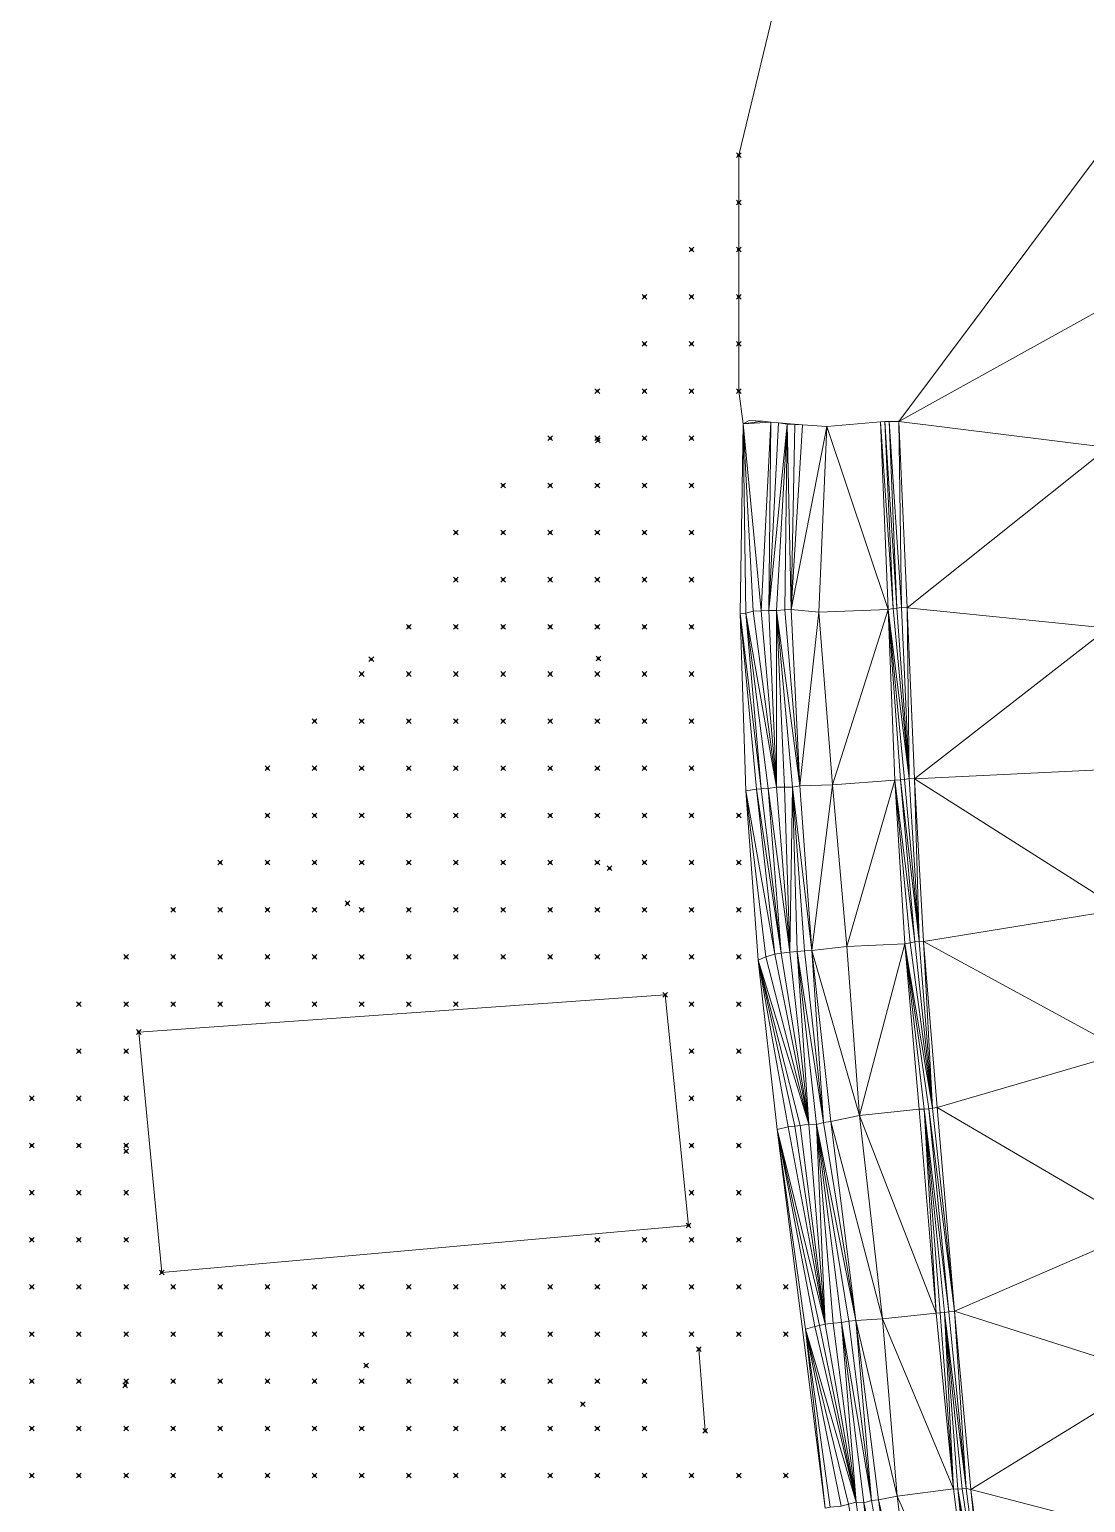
# Model space of a CAD drawing. Header units: metres. Extents: x 441556 to 446409, y 432338 to 461058.
# Drawn here: x 442101.5 to 442168.7, y 460656.9 to 460750.6 of the extents above; entities that cross this region are included whole.
import ezdxf

# ---------------------------------------------------------------- set-up
doc = ezdxf.new("R2010")
doc.units = ezdxf.units.M
doc.header["$MEASUREMENT"] = 0
doc.header["$PDMODE"] = 35
doc.header["$PDSIZE"] = 0.15
for name, color, linetype, lineweight in [('DTM-BRE-RevN_GRP_CONSTRUCTIE', 2, 'Continuous', 0), ('DTM-BRE-RevO1_MUT-UCGEN_MODEL', 132, 'Continuous', 0), ('DTM-INT-RevO1_INT-YP', 150, 'Continuous', 0), ('DTM-NOK-RevN_LIDAR_co_lidar', 91, 'Continuous', 0), ('DTM-NOK-RevN_RTK', 32, 'Continuous', 0)]:
    doc.layers.add(name, color=color, linetype=linetype, lineweight=lineweight)

msp = doc.modelspace()

# ---------------------------------------------------------------- linework, layer by layer
at = {"layer": 'DTM-BRE-RevN_GRP_CONSTRUCTIE'}
for p, q in [((442141.92, 460689.231, 399.852), (442108.427, 460686.875, 402.692)), ((442143.414, 460674.575, 399.544), (442141.92, 460689.231, 399.852)), ((442108.427, 460686.875, 402.692), (442109.887, 460671.581, 401.769)), ((442109.887, 460671.581, 401.769), (442143.414, 460674.575, 399.544)), ((442144.076, 460666.703, 399.407), (442144.478, 460661.504, 399.098))]:
    msp.add_line(p, q, dxfattribs=at)
at = {"layer": 'DTM-BRE-RevO1_MUT-UCGEN_MODEL'}
for points in [[(442170.572, 460744.096, 410.373), (442156.8, 460725.713, 402.974), (442170.264, 460733.176, 409.628)], [(442156.8, 460725.713, 402.974), (442170.125, 460724.047, 409.016), (442170.264, 460733.176, 409.628)], [(442146.7, 460713.492, 401.5), (442146.888, 460725.568, 402.302), (442147.051, 460713.522, 401.484)], [(442148.13, 460725.727, 401.898), (442147.274, 460725.775, 402.31), (442146.888, 460725.568, 402.302)], [(442146.888, 460725.568, 402.302), (442148.648, 460725.677, 401.864), (442148.13, 460725.727, 401.898)], [(442148.033, 460713.674, 401.081), (442148.648, 460725.677, 401.864), (442146.888, 460725.568, 402.302)], [(442146.888, 460725.568, 402.302), (442147.527, 460713.639, 401.104), (442147.051, 460713.522, 401.484)], [(442146.888, 460725.568, 402.302), (442147.527, 460713.639, 401.104), (442148.033, 460713.674, 401.081)], [(442148.648, 460725.677, 401.864), (442148.033, 460713.674, 401.081), (442148.523, 460713.685, 400.57)], [(442148.523, 460713.685, 400.57), (442149.15, 460725.626, 401.367), (442148.648, 460725.677, 401.864)], [(442148.523, 460713.685, 400.57), (442149.683, 460725.548, 401.265), (442149.15, 460725.626, 401.367)], [(442149.019, 460713.693, 400.568), (442149.683, 460725.548, 401.265), (442148.523, 460713.685, 400.57)], [(442149.019, 460713.693, 400.568), (442149.533, 460713.734, 401.045), (442149.683, 460725.548, 401.265)], [(442149.683, 460725.548, 401.265), (442150.178, 460725.511, 401.844), (442149.15, 460725.626, 401.367)], [(442149.15, 460725.626, 401.367), (442150.178, 460725.511, 401.844), (442150.66, 460725.503, 401.865)], [(442149.952, 460713.753, 401.063), (442149.683, 460725.548, 401.265), (442149.533, 460713.734, 401.045)], [(442149.683, 460725.548, 401.265), (442149.952, 460713.753, 401.063), (442150.178, 460725.511, 401.844)], [(442149.952, 460713.753, 401.063), (442150.66, 460725.503, 401.865), (442150.178, 460725.511, 401.844)], [(442150.66, 460725.503, 401.865), (442149.952, 460713.753, 401.063), (442152.224, 460725.398, 402.727)], [(442149.952, 460713.753, 401.063), (442151.709, 460713.584, 402.434), (442152.224, 460725.398, 402.727)], [(442152.224, 460725.398, 402.727), (442151.709, 460713.584, 402.434), (442156.121, 460713.76, 402.566)], [(442155.638, 460725.696, 402.965), (442152.224, 460725.398, 402.727), (442156.121, 460713.76, 402.566)], [(442155.905, 460725.702, 402.963), (442155.638, 460725.696, 402.965), (442156.439, 460713.82, 402.582)], [(442156.121, 460713.76, 402.566), (442156.439, 460713.82, 402.582), (442155.638, 460725.696, 402.965)], [(442155.905, 460725.702, 402.963), (442156.187, 460725.707, 402.714), (442156.46, 460725.719, 402.963)], [(442156.68, 460713.845, 402.347), (442156.187, 460725.707, 402.714), (442155.905, 460725.702, 402.963)], [(442156.68, 460713.845, 402.347), (442155.905, 460725.702, 402.963), (442156.439, 460713.82, 402.582)], [(442156.187, 460725.707, 402.714), (442156.8, 460725.713, 402.974), (442156.46, 460725.719, 402.963)], [(442156.8, 460725.713, 402.974), (442156.187, 460725.707, 402.714), (442156.967, 460713.87, 402.576)], [(442156.68, 460713.845, 402.347), (442156.967, 460713.87, 402.576), (442156.187, 460725.707, 402.714)], [(442156.8, 460725.713, 402.974), (442156.967, 460713.87, 402.576), (442157.323, 460713.863, 402.581)], [(442156.8, 460725.713, 402.974), (442157.323, 460713.863, 402.581), (442170.125, 460724.047, 409.016)], [(442170.125, 460724.047, 409.016), (442157.323, 460713.863, 402.581), (442170.126, 460712.559, 408.342)], [(442148.03, 460702.341, 400.475), (442147.051, 460713.522, 401.484), (442146.7, 460713.492, 401.5)], [(442147.738, 460702.312, 400.79), (442148.03, 460702.341, 400.475), (442146.7, 460713.492, 401.5)], [(442147.055, 460702.224, 400.944), (442147.738, 460702.312, 400.79), (442146.7, 460713.492, 401.5)], [(442147.051, 460713.522, 401.484), (442147.527, 460713.639, 401.104), (442149.014, 460702.446, 399.968)], [(442148.481, 460702.364, 400.47), (442148.03, 460702.341, 400.475), (442147.051, 460713.522, 401.484)], [(442149.014, 460702.446, 399.968), (442148.481, 460702.364, 400.47), (442147.051, 460713.522, 401.484)], [(442147.527, 460713.639, 401.104), (442148.033, 460713.674, 401.081), (442149.014, 460702.446, 399.968)], [(442149.014, 460702.446, 399.968), (442148.523, 460713.685, 400.57), (442148.033, 460713.674, 401.081)], [(442149.019, 460713.693, 400.568), (442148.523, 460713.685, 400.57), (442149.014, 460702.446, 399.968)], [(442149.019, 460713.693, 400.568), (442149.014, 460702.446, 399.968), (442149.532, 460702.447, 399.97)], [(442149.019, 460713.693, 400.568), (442150.488, 460702.528, 400.524), (442149.533, 460713.734, 401.045)], [(442149.019, 460713.693, 400.568), (442150.488, 460702.528, 400.524), (442150.037, 460702.441, 400.493)], [(442149.532, 460702.447, 399.97), (442149.019, 460713.693, 400.568), (442150.037, 460702.441, 400.493)], [(442149.533, 460713.734, 401.045), (442150.488, 460702.528, 400.524), (442149.952, 460713.753, 401.063)], [(442149.952, 460713.753, 401.063), (442150.488, 460702.528, 400.524), (442151.709, 460713.584, 402.434)], [(442151.709, 460713.584, 402.434), (442150.488, 460702.528, 400.524), (442152.574, 460702.596, 401.831)], [(442156.121, 460713.76, 402.566), (442151.709, 460713.584, 402.434), (442152.574, 460702.596, 401.831)], [(442152.574, 460702.596, 401.831), (442156.545, 460702.892, 402.033), (442156.121, 460713.76, 402.566)], [(442156.121, 460713.76, 402.566), (442157.447, 460703.009, 402.044), (442156.439, 460713.82, 402.582)], [(442156.121, 460713.76, 402.566), (442156.545, 460702.892, 402.033), (442156.906, 460702.921, 402.027)], [(442157.166, 460702.931, 401.802), (442156.906, 460702.921, 402.027), (442156.121, 460713.76, 402.566)], [(442157.447, 460703.009, 402.044), (442157.166, 460702.931, 401.802), (442156.121, 460713.76, 402.566)], [(442157.447, 460703.009, 402.044), (442156.68, 460713.845, 402.347), (442156.439, 460713.82, 402.582)], [(442156.68, 460713.845, 402.347), (442156.967, 460713.87, 402.576), (442157.447, 460703.009, 402.044)], [(442156.967, 460713.87, 402.576), (442157.323, 460713.863, 402.581), (442157.447, 460703.009, 402.044)], [(442157.323, 460713.863, 402.581), (442157.447, 460703.009, 402.044), (442157.798, 460702.972, 402.102)], [(442170.126, 460712.559, 408.342), (442157.323, 460713.863, 402.581), (442157.798, 460702.972, 402.102)], [(442170.126, 460712.559, 408.342), (442157.798, 460702.972, 402.102), (442170.435, 460703.599, 407.744)], [(442170.435, 460703.599, 407.744), (442157.798, 460702.972, 402.102), (442170.914, 460694.663, 407.173)], [(442153.48, 460692.314, 401.259), (442156.545, 460702.892, 402.033), (442152.574, 460702.596, 401.831)], [(442153.48, 460692.314, 401.259), (442157.171, 460692.491, 401.425), (442156.545, 460702.892, 402.033)], [(442156.545, 460702.892, 402.033), (442157.807, 460692.617, 401.187), (442156.906, 460702.921, 402.027)], [(442156.545, 460702.892, 402.033), (442157.807, 460692.617, 401.187), (442157.516, 460692.542, 401.417)], [(442157.171, 460692.491, 401.425), (442156.545, 460702.892, 402.033), (442157.516, 460692.542, 401.417)], [(442158.089, 460692.661, 401.447), (442157.166, 460702.931, 401.802), (442156.906, 460702.921, 402.027)], [(442158.089, 460692.661, 401.447), (442156.906, 460702.921, 402.027), (442157.807, 460692.617, 401.187)], [(442157.447, 460703.009, 402.044), (442157.166, 460702.931, 401.802), (442158.089, 460692.661, 401.447)], [(442157.798, 460702.972, 402.102), (442157.447, 460703.009, 402.044), (442158.089, 460692.661, 401.447)], [(442158.378, 460692.632, 401.449), (442170.914, 460694.663, 407.173), (442157.798, 460702.972, 402.102)], [(442158.089, 460692.661, 401.447), (442158.378, 460692.632, 401.449), (442157.798, 460702.972, 402.102)], [(442148.901, 460691.829, 399.938), (442147.738, 460702.312, 400.79), (442147.055, 460702.224, 400.944)], [(442147.852, 460691.455, 400.302), (442148.341, 460691.661, 400.292), (442147.055, 460702.224, 400.944)], [(442148.341, 460691.661, 400.292), (442148.901, 460691.829, 399.938), (442147.055, 460702.224, 400.944)], [(442149.315, 460691.891, 399.941), (442148.03, 460702.341, 400.475), (442147.738, 460702.312, 400.79)], [(442148.901, 460691.829, 399.938), (442149.315, 460691.891, 399.941), (442147.738, 460702.312, 400.79)], [(442148.03, 460702.341, 400.475), (442149.315, 460691.891, 399.941), (442148.481, 460702.364, 400.47)], [(442148.481, 460702.364, 400.47), (442149.014, 460702.446, 399.968), (442149.857, 460691.955, 399.476)], [(442149.315, 460691.891, 399.941), (442149.857, 460691.955, 399.476), (442148.481, 460702.364, 400.47)], [(442149.014, 460702.446, 399.968), (442149.532, 460702.447, 399.97), (442149.857, 460691.955, 399.476)], [(442149.532, 460702.447, 399.97), (442149.857, 460691.955, 399.476), (442150.037, 460702.441, 400.493)], [(442150.037, 460702.441, 400.493), (442149.857, 460691.955, 399.476), (442150.337, 460691.988, 399.493)], [(442150.488, 460702.528, 400.524), (442150.037, 460702.441, 400.493), (442151.26, 460692.053, 400.017)], [(442150.037, 460702.441, 400.493), (442150.804, 460692.032, 399.983), (442151.26, 460692.053, 400.017)], [(442150.037, 460702.441, 400.493), (442150.337, 460691.988, 399.493), (442150.804, 460692.032, 399.983)], [(442152.574, 460702.596, 401.831), (442150.488, 460702.528, 400.524), (442151.26, 460692.053, 400.017)], [(442153.48, 460692.314, 401.259), (442152.574, 460702.596, 401.831), (442151.26, 460692.053, 400.017)], [(442170.914, 460694.663, 407.173), (442158.378, 460692.632, 401.449), (442171.307, 460685.59, 406.549)], [(442154.286, 460681.558, 400.53), (442157.171, 460692.491, 401.425), (442153.48, 460692.314, 401.259)], [(442154.286, 460681.558, 400.53), (442158.09, 460681.957, 400.639), (442157.171, 460692.491, 401.425)], [(442157.516, 460692.542, 401.417), (442157.171, 460692.491, 401.425), (442158.931, 460682.039, 400.656)], [(442158.404, 460681.959, 400.634), (442158.09, 460681.957, 400.639), (442157.171, 460692.491, 401.425)], [(442158.701, 460681.984, 400.424), (442158.404, 460681.959, 400.634), (442157.171, 460692.491, 401.425)], [(442158.931, 460682.039, 400.656), (442158.701, 460681.984, 400.424), (442157.171, 460692.491, 401.425)], [(442157.516, 460692.542, 401.417), (442158.931, 460682.039, 400.656), (442157.807, 460692.617, 401.187)], [(442158.931, 460682.039, 400.656), (442157.807, 460692.617, 401.187), (442158.089, 460692.661, 401.447)], [(442158.378, 460692.632, 401.449), (442158.931, 460682.039, 400.656), (442158.089, 460692.661, 401.447)], [(442158.931, 460682.039, 400.656), (442159.243, 460682.065, 400.686), (442158.378, 460692.632, 401.449)], [(442159.243, 460682.065, 400.686), (442171.307, 460685.59, 406.549), (442158.378, 460692.632, 401.449)], [(442151.074, 460681.007, 398.807), (442147.852, 460691.455, 400.302), (442148.341, 460691.661, 400.292)], [(442149.753, 460680.833, 399.32), (442150.172, 460680.885, 399.268), (442147.852, 460691.455, 400.302)], [(442149.064, 460680.676, 399.562), (442149.753, 460680.833, 399.32), (442147.852, 460691.455, 400.302)], [(442150.525, 460680.928, 399.271), (442147.852, 460691.455, 400.302), (442150.172, 460680.885, 399.268)], [(442150.525, 460680.928, 399.271), (442151.074, 460681.007, 398.807), (442147.852, 460691.455, 400.302)], [(442148.341, 460691.661, 400.292), (442148.901, 460691.829, 399.938), (442151.074, 460681.007, 398.807)], [(442148.901, 460691.829, 399.938), (442149.315, 460691.891, 399.941), (442151.074, 460681.007, 398.807)], [(442151.074, 460681.007, 398.807), (442149.857, 460691.955, 399.476), (442149.315, 460691.891, 399.941)], [(442151.074, 460681.007, 398.807), (442150.337, 460691.988, 399.493), (442149.857, 460691.955, 399.476)], [(442152.009, 460681.109, 399.342), (442150.804, 460692.032, 399.983), (442150.337, 460691.988, 399.493)], [(442150.337, 460691.988, 399.493), (442151.074, 460681.007, 398.807), (442151.555, 460681, 398.823)], [(442152.009, 460681.109, 399.342), (442150.337, 460691.988, 399.493), (442151.555, 460681, 398.823)], [(442150.804, 460692.032, 399.983), (442152.009, 460681.109, 399.342), (442151.26, 460692.053, 400.017)], [(442151.26, 460692.053, 400.017), (442154.286, 460681.558, 400.53), (442153.48, 460692.314, 401.259)], [(442152.475, 460681.178, 399.395), (442154.286, 460681.558, 400.53), (442151.26, 460692.053, 400.017)], [(442152.009, 460681.109, 399.342), (442152.475, 460681.178, 399.395), (442151.26, 460692.053, 400.017)], [(442159.243, 460682.065, 400.686), (442172.436, 460674.35, 405.859), (442171.307, 460685.59, 406.549)], [(442160.341, 460669.119, 399.773), (442158.701, 460681.984, 400.424), (442158.931, 460682.039, 400.656)], [(442159.243, 460682.065, 400.686), (442160.341, 460669.119, 399.773), (442158.931, 460682.039, 400.656)], [(442160.341, 460669.119, 399.773), (442172.436, 460674.35, 405.859), (442159.243, 460682.065, 400.686)], [(442154.066, 460668.53, 398.727), (442151.555, 460681, 398.823), (442152.009, 460681.109, 399.342)], [(442152.475, 460681.178, 399.395), (442154.066, 460668.53, 398.727), (442152.009, 460681.109, 399.342)], [(442152.475, 460681.178, 399.395), (442155.753, 460668.625, 399.551), (442154.286, 460681.558, 400.53)], [(442155.753, 460668.625, 399.551), (442152.475, 460681.178, 399.395), (442154.066, 460668.53, 398.727)], [(442158.09, 460681.957, 400.639), (442154.286, 460681.558, 400.53), (442159.178, 460668.988, 399.745)], [(442154.286, 460681.558, 400.53), (442155.753, 460668.625, 399.551), (442159.178, 460668.988, 399.745)], [(442159.178, 460668.988, 399.745), (442158.404, 460681.959, 400.634), (442158.09, 460681.957, 400.639)], [(442158.404, 460681.959, 400.634), (442159.986, 460669.082, 399.75), (442158.701, 460681.984, 400.424)], [(442159.702, 460669.042, 399.517), (442159.986, 460669.082, 399.75), (442158.404, 460681.959, 400.634)], [(442159.702, 460669.042, 399.517), (442158.404, 460681.959, 400.634), (442159.431, 460669.01, 399.762)], [(442159.431, 460669.01, 399.762), (442158.404, 460681.959, 400.634), (442159.178, 460668.988, 399.745)], [(442158.701, 460681.984, 400.424), (442159.986, 460669.082, 399.75), (442160.341, 460669.119, 399.773)], [(442152.119, 460668.29, 398.637), (442149.064, 460680.676, 399.562), (442149.753, 460680.833, 399.32)], [(442151.458, 460668.137, 398.801), (442151.754, 460668.206, 398.653), (442149.064, 460680.676, 399.562)], [(442150.863, 460667.98, 398.844), (442151.458, 460668.137, 398.801), (442149.064, 460680.676, 399.562)], [(442149.064, 460680.676, 399.562), (442151.754, 460668.206, 398.653), (442152.119, 460668.29, 398.637)], [(442149.064, 460680.676, 399.562), (442152.114, 460656.595, 398.673), (442150.863, 460667.98, 398.844)], [(442150.172, 460680.885, 399.268), (442152.119, 460668.29, 398.637), (442149.753, 460680.833, 399.32)], [(442150.172, 460680.885, 399.268), (442152.119, 460668.29, 398.637), (442150.525, 460680.928, 399.271)], [(442150.525, 460680.928, 399.271), (442152.119, 460668.29, 398.637), (442151.074, 460681.007, 398.807)], [(442152.119, 460668.29, 398.637), (442151.555, 460681, 398.823), (442151.074, 460681.007, 398.807)], [(442151.555, 460681, 398.823), (442153.612, 460668.476, 398.686), (442153.146, 460668.399, 398.183)], [(442151.555, 460681, 398.823), (442152.119, 460668.29, 398.637), (442152.624, 460668.356, 398.172)], [(442152.624, 460668.356, 398.172), (442151.555, 460681, 398.823), (442153.146, 460668.399, 398.183)], [(442154.066, 460668.53, 398.727), (442151.555, 460681, 398.823), (442153.612, 460668.476, 398.686)], [(442160.341, 460669.119, 399.773), (442173.186, 460665.028, 405.233), (442172.436, 460674.35, 405.859)], [(442159.178, 460668.988, 399.745), (442155.753, 460668.625, 399.551), (442160.277, 460657.811, 399.022)], [(442159.431, 460669.01, 399.762), (442159.178, 460668.988, 399.745), (442160.277, 460657.811, 399.022)], [(442159.702, 460669.042, 399.517), (442159.431, 460669.01, 399.762), (442160.277, 460657.811, 399.022)], [(442159.702, 460669.042, 399.517), (442161.085, 460657.842, 399.043), (442159.986, 460669.082, 399.75)], [(442160.554, 460657.8, 399.006), (442160.822, 460657.822, 398.777), (442159.702, 460669.042, 399.517)], [(442160.277, 460657.811, 399.022), (442160.554, 460657.8, 399.006), (442159.702, 460669.042, 399.517)], [(442161.085, 460657.842, 399.043), (442159.702, 460669.042, 399.517), (442160.822, 460657.822, 398.777)], [(442161.085, 460657.842, 399.043), (442160.341, 460669.119, 399.773), (442159.986, 460669.082, 399.75)], [(442161.085, 460657.842, 399.043), (442161.384, 460657.773, 399.065), (442160.341, 460669.119, 399.773)], [(442160.341, 460669.119, 399.773), (442161.384, 460657.773, 399.065), (442173.186, 460665.028, 405.233)], [(442150.863, 460667.98, 398.844), (442154.091, 460656.965, 397.667), (442151.458, 460668.137, 398.801)], [(442150.863, 460667.98, 398.844), (442152.422, 460656.647, 398.599), (442153.133, 460656.722, 398.165)], [(442154.091, 460656.965, 397.667), (442150.863, 460667.98, 398.844), (442153.603, 460656.847, 398.147)], [(442153.603, 460656.847, 398.147), (442150.863, 460667.98, 398.844), (442153.133, 460656.722, 398.165)], [(442152.114, 460656.595, 398.673), (442152.422, 460656.647, 398.599), (442150.863, 460667.98, 398.844)], [(442151.754, 460668.206, 398.653), (442151.458, 460668.137, 398.801), (442154.091, 460656.965, 397.667)], [(442151.754, 460668.206, 398.653), (442152.119, 460668.29, 398.637), (442154.091, 460656.965, 397.667)], [(442152.119, 460668.29, 398.637), (442152.624, 460668.356, 398.172), (442154.091, 460656.965, 397.667)], [(442152.624, 460668.356, 398.172), (442154.091, 460656.965, 397.667), (442153.146, 460668.399, 398.183)], [(442155.052, 460657.079, 398.171), (442153.612, 460668.476, 398.686), (442153.146, 460668.399, 398.183)], [(442153.146, 460668.399, 398.183), (442154.091, 460656.965, 397.667), (442154.572, 460656.924, 397.673)], [(442155.052, 460657.079, 398.171), (442153.146, 460668.399, 398.183), (442154.572, 460656.924, 397.673)], [(442155.052, 460657.079, 398.171), (442154.066, 460668.53, 398.727), (442153.612, 460668.476, 398.686)], [(442155.753, 460668.625, 399.551), (442154.066, 460668.53, 398.727), (442156.684, 460657.349, 398.977)], [(442155.51, 460657.11, 398.2), (442154.066, 460668.53, 398.727), (442155.052, 460657.079, 398.171)], [(442156.684, 460657.349, 398.977), (442154.066, 460668.53, 398.727), (442155.51, 460657.11, 398.2)], [(442160.277, 460657.811, 399.022), (442155.753, 460668.625, 399.551), (442156.684, 460657.349, 398.977)], [(442173.186, 460665.028, 405.233), (442161.384, 460657.773, 399.065), (442174.673, 460654.315, 404.581)], [(442161.766, 460645.994, 398.325), (442160.277, 460657.811, 399.022), (442156.684, 460657.349, 398.977)], [(442160.554, 460657.8, 399.006), (442160.277, 460657.811, 399.022), (442161.766, 460645.994, 398.325)], [(442162.575, 460646.225, 398.334), (442160.554, 460657.8, 399.006), (442160.822, 460657.822, 398.777)], [(442160.554, 460657.8, 399.006), (442161.766, 460645.994, 398.325), (442162.063, 460646.046, 398.33)], [(442162.326, 460646.151, 398.105), (442162.575, 460646.225, 398.334), (442160.554, 460657.8, 399.006)], [(442162.326, 460646.151, 398.105), (442160.554, 460657.8, 399.006), (442162.063, 460646.046, 398.33)], [(442162.575, 460646.225, 398.334), (442160.822, 460657.822, 398.777), (442161.085, 460657.842, 399.043)], [(442161.384, 460657.773, 399.065), (442162.575, 460646.225, 398.334), (442161.085, 460657.842, 399.043)], [(442162.889, 460646.328, 398.355), (442174.673, 460654.315, 404.581), (442161.384, 460657.773, 399.065)], [(442161.384, 460657.773, 399.065), (442162.575, 460646.225, 398.334), (442162.889, 460646.328, 398.355)], [(442154.091, 460656.965, 397.667), (442153.603, 460656.847, 398.147), (442155.707, 460645.275, 397.028)], [(442154.572, 460656.924, 397.673), (442154.091, 460656.965, 397.667), (442155.707, 460645.275, 397.028)], [(442157.126, 460645.454, 397.546), (442154.572, 460656.924, 397.673), (442155.052, 460657.079, 398.171)], [(442155.51, 460657.11, 398.2), (442157.126, 460645.454, 397.546), (442155.052, 460657.079, 398.171)], [(442156.684, 460657.349, 398.977), (442155.51, 460657.11, 398.2), (442158.198, 460645.543, 398.157)], [(442158.198, 460645.543, 398.157), (442155.51, 460657.11, 398.2), (442157.126, 460645.454, 397.546)], [(442158.198, 460645.543, 398.157), (442161.766, 460645.994, 398.325), (442156.684, 460657.349, 398.977)]]:
    msp.add_3dface(points, dxfattribs=at)
at = {"layer": 'DTM-INT-RevO1_INT-YP'}
msp.add_polyline3d([(442171.195, 460757.546, 411.183), (442170.572, 460744.096, 410.373), (442156.8, 460725.713, 402.974), (442156.187, 460725.707, 402.714), (442155.905, 460725.702, 402.963), (442155.638, 460725.696, 402.965), (442152.224, 460725.398, 402.727), (442150.66, 460725.503, 401.865), (442149.15, 460725.626, 401.367), (442148.648, 460725.677, 401.864), (442148.13, 460725.727, 401.898), (442147.274, 460725.775, 402.31), (442146.888, 460725.568, 402.302), (442146.607, 460727.646, 402.211), (442146.607, 460730.645, 402.727), (442146.607, 460733.645, 403.008), (442146.607, 460736.644, 403.22), (442146.607, 460739.643, 403.498), (442146.607, 460742.643, 403.938), (442191.597, 460928.602, 423.841)], dxfattribs=at)
at = {"layer": 'DTM-NOK-RevN_LIDAR_co_lidar'}
for p in [(442146.607, 460742.643, 403.938), (442146.607, 460739.643, 403.498), (442143.607, 460736.644, 403.529), (442146.607, 460736.644, 403.22), (442140.608, 460733.645, 403.596), (442143.607, 460733.645, 403.282), (442146.607, 460733.645, 403.008), (442140.608, 460730.645, 403.409), (442143.607, 460730.645, 403.021), (442146.607, 460730.645, 402.727), (442137.609, 460727.646, 403.307), (442140.608, 460727.646, 402.87), (442143.607, 460727.646, 402.473), (442146.607, 460727.646, 402.211), (442134.609, 460724.647, 403.072), (442137.609, 460724.647, 402.855), (442140.608, 460724.647, 402.612), (442143.607, 460724.647, 402.338), (442131.61, 460721.647, 403.298), (442134.609, 460721.647, 403.013), (442137.609, 460721.647, 402.737), (442140.608, 460721.647, 402.422), (442143.607, 460721.647, 402.124), (442128.611, 460718.648, 403.589), (442131.61, 460718.648, 403.244), (442134.609, 460718.648, 402.957), (442137.609, 460718.648, 402.629), (442140.608, 460718.648, 402.297), (442143.607, 460718.648, 401.964), (442128.611, 460715.649, 403.269), (442131.61, 460715.649, 402.861), (442134.609, 460715.649, 402.587), (442137.609, 460715.649, 402.277), (442140.608, 460715.649, 402.024), (442143.607, 460715.649, 401.696), (442125.611, 460712.649, 403.226), (442128.611, 460712.649, 402.903), (442131.61, 460712.649, 402.561), (442134.609, 460712.649, 402.285), (442137.609, 460712.649, 402.018), (442140.608, 460712.649, 401.765), (442143.607, 460712.649, 401.45), (442122.612, 460709.65, 403.276), (442125.611, 460709.65, 402.933), (442128.611, 460709.65, 402.6), (442131.61, 460709.65, 402.292), (442134.609, 460709.65, 402.01), (442137.609, 460709.65, 401.759), (442140.608, 460709.65, 401.412), (442143.607, 460709.65, 401.143), (442119.613, 460706.65, 403.213), (442122.612, 460706.65, 402.895), (442125.611, 460706.65, 402.504), (442128.611, 460706.65, 402.25), (442131.61, 460706.65, 401.946), (442134.609, 460706.65, 401.729), (442137.609, 460706.65, 401.474), (442140.608, 460706.65, 401.2), (442143.607, 460706.65, 401.063), (442116.613, 460703.651, 403.231), (442119.613, 460703.651, 402.93), (442122.612, 460703.651, 402.647), (442125.611, 460703.651, 402.353), (442128.611, 460703.651, 402.118), (442131.61, 460703.651, 401.831), (442134.609, 460703.651, 401.628), (442137.609, 460703.651, 401.369), (442140.608, 460703.651, 401.193), (442143.607, 460703.651, 401.118), (442116.613, 460700.652, 403.129), (442119.613, 460700.652, 402.828), (442122.612, 460700.652, 402.521), (442125.611, 460700.652, 402.263), (442128.611, 460700.652, 402.004), (442131.61, 460700.652, 401.765), (442134.609, 460700.652, 401.446), (442137.609, 460700.652, 401.235), (442140.608, 460700.652, 401.245), (442143.607, 460700.652, 401.176), (442146.607, 460700.652, 400.801), (442113.614, 460697.652, 403.153), (442116.613, 460697.652, 402.884), (442119.613, 460697.652, 402.61), (442122.612, 460697.652, 402.309), (442125.611, 460697.652, 402.021), (442128.611, 460697.652, 401.757), (442131.61, 460697.652, 401.429), (442134.609, 460697.652, 401.185), (442137.609, 460697.652, 400.927), (442140.608, 460697.652, 400.886), (442143.607, 460697.652, 400.92), (442146.607, 460697.652, 400.789), (442110.615, 460694.653, 403.072), (442113.614, 460694.653, 402.824), (442116.613, 460694.653, 402.551), (442119.613, 460694.653, 402.306), (442122.612, 460694.653, 402.018), (442125.611, 460694.653, 401.761), (442128.611, 460694.653, 401.499), (442131.61, 460694.653, 401.209), (442134.609, 460694.653, 400.978), (442137.609, 460694.653, 400.744), (442140.608, 460694.653, 400.453), (442143.607, 460694.653, 400.439), (442146.607, 460694.653, 400.648), (442107.615, 460691.654, 403.018), (442110.615, 460691.654, 402.735), (442113.614, 460691.654, 402.499), (442116.613, 460691.654, 402.259), (442119.613, 460691.654, 402.01), (442122.612, 460691.654, 401.802), (442125.611, 460691.654, 401.531), (442128.611, 460691.654, 401.291), (442131.61, 460691.654, 400.995), (442134.609, 460691.654, 400.763), (442137.609, 460691.654, 400.534), (442140.608, 460691.654, 400.309), (442143.607, 460691.654, 400.183), (442146.607, 460691.654, 400.407), (442104.616, 460688.654, 402.835), (442107.615, 460688.654, 402.669), (442110.615, 460688.654, 402.461), (442113.614, 460688.654, 402.19), (442116.613, 460688.654, 401.863), (442119.613, 460688.654, 401.668), (442122.612, 460688.654, 401.528), (442125.611, 460688.654, 401.222), (442128.611, 460688.654, 401.061), (442143.607, 460688.654, 400.027), (442146.607, 460688.654, 399.922), (442104.616, 460685.655, 402.627), (442107.615, 460685.655, 402.484), (442143.607, 460685.655, 399.944), (442146.607, 460685.655, 399.933), (442101.617, 460682.656, 402.787), (442104.616, 460682.656, 402.607), (442107.615, 460682.656, 402.474), (442143.607, 460682.656, 399.97), (442146.607, 460682.656, 400.152), (442101.617, 460679.656, 402.613), (442104.616, 460679.656, 402.479), (442107.615, 460679.656, 402.298), (442143.607, 460679.656, 399.876), (442146.607, 460679.656, 400.127), (442101.617, 460676.657, 402.388), (442104.616, 460676.657, 402.231), (442107.615, 460676.657, 402.037), (442143.607, 460676.657, 399.763), (442146.607, 460676.657, 399.922), (442101.617, 460673.658, 402.227), (442104.616, 460673.658, 402.018), (442107.615, 460673.658, 401.826), (442137.609, 460673.658, 399.778), (442140.608, 460673.658, 399.717), (442143.607, 460673.658, 399.635), (442146.607, 460673.658, 399.758), (442101.617, 460670.658, 402.02), (442104.616, 460670.658, 401.811), (442107.615, 460670.658, 401.626), (442110.615, 460670.658, 401.435), (442113.614, 460670.658, 401.251), (442116.613, 460670.658, 400.985), (442119.613, 460670.658, 400.777), (442122.612, 460670.658, 400.581), (442125.611, 460670.658, 400.392), (442128.611, 460670.658, 400.182), (442131.61, 460670.658, 399.934), (442134.609, 460670.658, 399.774), (442137.609, 460670.658, 399.708), (442140.608, 460670.658, 399.794), (442143.607, 460670.658, 399.747), (442146.607, 460670.658, 399.487), (442149.606, 460670.658, 399.206), (442101.617, 460667.659, 401.847), (442104.616, 460667.659, 401.658), (442107.615, 460667.659, 401.437), (442110.615, 460667.659, 401.23), (442113.614, 460667.659, 401.062), (442116.613, 460667.659, 400.839), (442119.613, 460667.659, 400.606), (442122.612, 460667.659, 400.437), (442125.611, 460667.659, 400.214), (442128.611, 460667.659, 400.017), (442131.61, 460667.659, 399.848), (442134.609, 460667.659, 399.941), (442137.609, 460667.659, 400.089), (442140.608, 460667.659, 399.916), (442143.607, 460667.659, 399.408), (442146.607, 460667.659, 399.183), (442149.606, 460667.659, 399.016), (442101.617, 460664.66, 401.671), (442104.616, 460664.66, 401.529), (442107.615, 460664.66, 401.387), (442110.615, 460664.66, 401.203), (442113.614, 460664.66, 401.015), (442116.613, 460664.66, 400.815), (442119.613, 460664.66, 400.622), (442122.612, 460664.66, 400.431), (442125.611, 460664.66, 400.229), (442128.611, 460664.66, 400.07), (442131.61, 460664.66, 399.871), (442134.609, 460664.66, 399.775), (442137.609, 460664.66, 399.716), (442140.608, 460664.66, 399.526), (442101.617, 460661.66, 401.595), (442104.616, 460661.66, 401.459), (442107.615, 460661.66, 401.231), (442110.615, 460661.66, 401.059), (442113.614, 460661.66, 400.855), (442116.613, 460661.66, 400.698), (442119.613, 460661.66, 400.475), (442122.612, 460661.66, 400.295), (442125.611, 460661.66, 400.105), (442128.611, 460661.66, 399.879), (442131.61, 460661.66, 399.663), (442134.609, 460661.66, 399.475), (442137.609, 460661.66, 399.268), (442140.608, 460661.66, 399.133), (442101.617, 460658.661, 401.224), (442104.616, 460658.661, 401.079), (442107.615, 460658.661, 400.894), (442110.615, 460658.661, 400.71), (442113.614, 460658.661, 400.562), (442116.613, 460658.661, 400.385), (442119.613, 460658.661, 400.147), (442122.612, 460658.661, 399.994), (442125.611, 460658.661, 399.829), (442128.611, 460658.661, 399.651), (442131.61, 460658.661, 399.417), (442134.609, 460658.661, 399.233), (442137.609, 460658.661, 399.063), (442140.608, 460658.661, 398.941), (442143.607, 460658.661, 398.798), (442146.607, 460658.661, 398.704), (442149.606, 460658.661, 398.626)]:
    msp.add_point(p, dxfattribs=at)
at = {"layer": 'DTM-NOK-RevN_RTK'}
for p in [(442137.645, 460724.512, 402.959), (442123.225, 460710.585, 403.622), (442137.679, 460710.634, 402.129), (442138.387, 460697.292, 401.168), (442121.706, 460695.06, 402.44), (442141.92, 460689.231, 399.852), (442108.427, 460686.875, 402.692), (442107.62, 460679.29, 402.45), (442143.414, 460674.575, 399.544), (442109.887, 460671.581, 401.769), (442144.076, 460666.703, 399.407), (442122.889, 460665.654, 400.612), (442107.562, 460664.399, 401.557), (442136.684, 460663.209, 399.726), (442144.478, 460661.504, 399.098)]:
    msp.add_point(p, dxfattribs=at)

doc.saveas('drawing.dxf')
